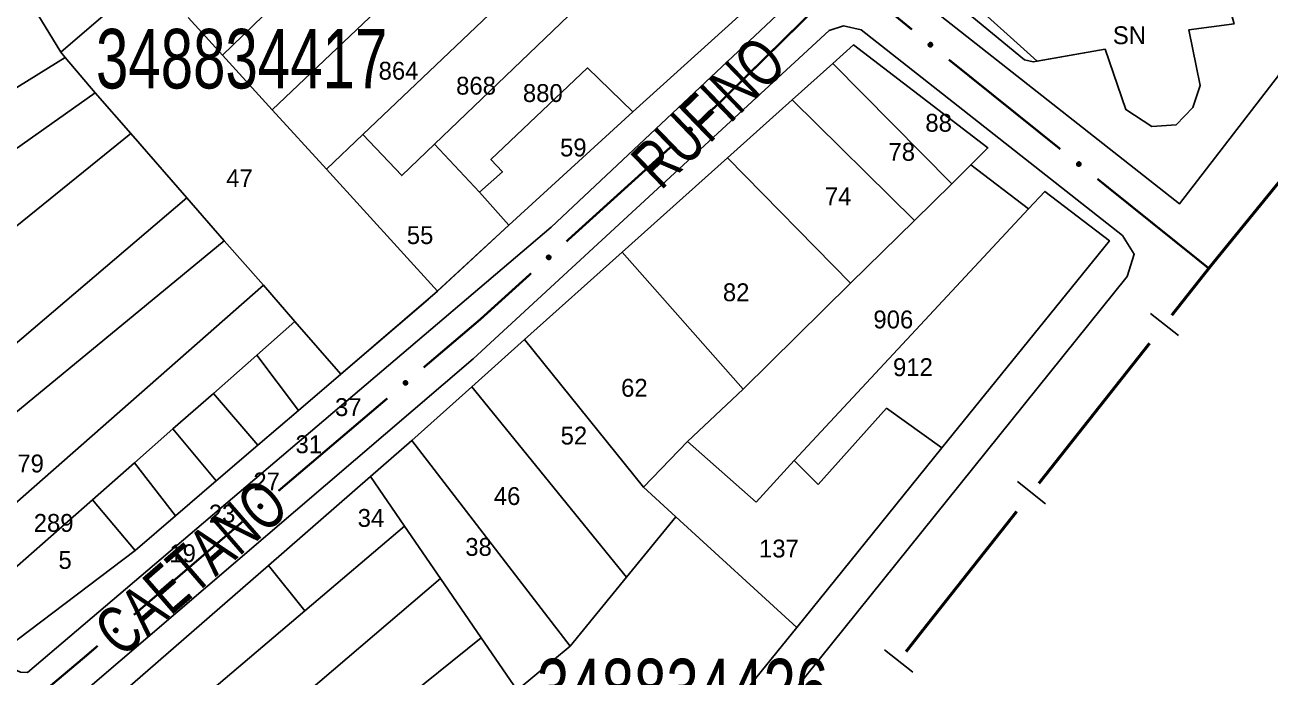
# Model space of a CAD drawing. Extents: x 199577 to 200882, y 4838726 to 4840156.
# Drawn here: x 200678.8 to 200783.3, y 4839135.2 to 4839189.9 of the extents above; entities that cross this region are included whole.
import ezdxf
from ezdxf.enums import TextEntityAlignment as Align

# ---------------------------------------------------------------- set-up
doc = ezdxf.new("R2010")
doc.units = 0
doc.header["$LTSCALE"] = 1.5
doc.header["$MEASUREMENT"] = 0
for name, color, linetype in [('CD_MALHA_LOTES', 7, 'CONTINUOUS'), ('CD_TXT_QUADRA', 2, 'CONTINUOUS'), ('LM-LIM-SETORES-BAIRROS', 250, 'CONTINUOUS'), ('RU-QUADRA', 210, 'CONTINUOUS'), ('SV-EIXO-RUA-PAV', 20, 'CONTINUOUS'), ('SV-RUA-PAVIM', 7, 'CONTINUOUS'), ('SV-TXT-RUA-PAV', 7, 'CONTINUOUS'), ('Th_NmrPorta', 1, 'CONTINUOUS')]:
    doc.layers.add(name, color=color, linetype=linetype)
doc.styles.add('ARIAL', font='ARIAL.SHX')

msp = doc.modelspace()

# ---------------------------------------------------------------- linework, layer by layer
at = {"layer": 'CD_MALHA_LOTES', "linetype": 'Continuous', "flags": 128}
for points in [[(200695.34, 4839187.39), (200719.38, 4839210.64)], [(200699.53, 4839182.8), (200724.61, 4839206.62)], [(200707.14, 4839180.72), (200730, 4839202.47)], [(200713.16, 4839179.92), (200733.71, 4839199.62)], [(200733.71, 4839199.62), (200741.88, 4839193.53), (200729.82, 4839182.64)], [(200681.77, 4839187.63), (200689.25, 4839194.08)], [(200681.77, 4839187.63), (200678.61, 4839192.84)], [(200757.65, 4839192.41), (200763.79, 4839186.88), (200769.48, 4839187.88), (200771.22, 4839182.81), (200773.42, 4839181.39), (200775.45, 4839181.54), (200776.87, 4839182.98), (200777.48, 4839184.85), (200776.52, 4839189.51), (200780.32, 4839190.01)], [(200695.34, 4839187.39), (200692.46, 4839190.55)], [(200682.12, 4839187.19), (200681.77, 4839187.63)], [(200699.53, 4839182.8), (200695.34, 4839187.39)], [(200746.62, 4839186.69), (200748.35, 4839188.24), (200759.65, 4839179.6)], [(200655.03, 4839170.4), (200682.12, 4839187.19)], [(200684.65, 4839184.23), (200682.12, 4839187.19)], [(200716.94, 4839175.87), (200718.86, 4839177.58), (200717.89, 4839178.63), (200726.02, 4839186.31), (200729.82, 4839182.64)], [(200743.2, 4839183.63), (200746.62, 4839186.69)], [(200756.6, 4839176.59), (200746.62, 4839186.69)], [(200658.28, 4839165.59), (200684.65, 4839184.23)], [(200687.64, 4839180.8), (200684.65, 4839184.23)], [(200737.77, 4839178.77), (200743.2, 4839183.63)], [(200753.47, 4839173.51), (200743.2, 4839183.63)], [(200704.09, 4839177.8), (200699.53, 4839182.8)], [(200729.82, 4839182.64), (200719.41, 4839173.1)], [(200662.01, 4839160.08), (200687.64, 4839180.8)], [(200692.35, 4839175.42), (200687.64, 4839180.8)], [(200704.09, 4839177.8), (200707.14, 4839180.72)], [(200713.16, 4839179.92), (200710.41, 4839177.28), (200707.14, 4839180.72)], [(200716.94, 4839175.87), (200713.16, 4839179.92)], [(200759.65, 4839179.6), (200758.21, 4839178.18)], [(200728.91, 4839170.84), (200737.77, 4839178.77)], [(200748.11, 4839168.23), (200737.77, 4839178.77)], [(200758.21, 4839178.18), (200756.6, 4839176.59)], [(200758.21, 4839178.18), (200763.06, 4839174.48)], [(200713.4, 4839167.58), (200704.09, 4839177.8)], [(200719.41, 4839173.1), (200716.94, 4839175.87)], [(200756.6, 4839176.59), (200753.47, 4839173.51)], [(200763.06, 4839174.48), (200764.43, 4839175.95)], [(200764.43, 4839175.95), (200769.85, 4839171.81)], [(200666.51, 4839153.41), (200692.35, 4839175.42)], [(200695.5, 4839171.81), (200692.35, 4839175.42)], [(200743.37, 4839153.36), (200763.06, 4839174.48)], [(200719.41, 4839173.1), (200713.4, 4839167.58)], [(200753.47, 4839173.51), (200748.11, 4839168.23)], [(200668.88, 4839149.91), (200695.5, 4839171.81)], [(200698.78, 4839168.06), (200695.5, 4839171.81)], [(200769.85, 4839171.81), (200755.78, 4839154.41)], [(200720.71, 4839163.5), (200728.91, 4839170.84)], [(200739.08, 4839159.34), (200728.91, 4839170.84)], [(200672.31, 4839144.83), (200698.78, 4839168.06)], [(200701.43, 4839165.02), (200698.78, 4839168.06)], [(200713.4, 4839167.58), (200705.3, 4839160.6)], [(200739.08, 4839159.34), (200748.11, 4839168.23)], [(200698.24, 4839162.21), (200701.43, 4839165.02)], [(200701.43, 4839165.02), (200705.3, 4839160.6)], [(200716.28, 4839159.54), (200720.71, 4839163.5)], [(200730.71, 4839151.1), (200720.71, 4839163.5)], [(200694.58, 4839158.99), (200698.24, 4839162.21)], [(200701.72, 4839157.54), (200698.24, 4839162.21)], [(200705.3, 4839160.6), (200701.72, 4839157.54)], [(200711.26, 4839155.04), (200716.28, 4839159.54)], [(200729.29, 4839143.56), (200716.28, 4839159.54)], [(200734.42, 4839154.95), (200739.08, 4839159.34)], [(200691.18, 4839156), (200694.58, 4839158.99)], [(200698.33, 4839154.64), (200694.58, 4839158.99)], [(200701.72, 4839157.54), (200698.33, 4839154.64)], [(200751.13, 4839157.76), (200745.39, 4839151.35)], [(200755.78, 4839154.41), (200751.13, 4839157.76)], [(200687.95, 4839153.16), (200691.18, 4839156)], [(200694.83, 4839151.65), (200691.18, 4839156)], [(200707.78, 4839152.01), (200711.26, 4839155.04)], [(200724.55, 4839137.77), (200711.26, 4839155.04)], [(200730.71, 4839151.1), (200734.42, 4839154.95)], [(200740.18, 4839149.85), (200734.42, 4839154.95)], [(200698.33, 4839154.64), (200694.83, 4839151.65)], [(200755.78, 4839154.41), (200743.59, 4839139.33)], [(200684.43, 4839150.06), (200687.95, 4839153.16)], [(200691.41, 4839148.71), (200687.95, 4839153.16)], [(200743.37, 4839153.36), (200740.18, 4839149.85)], [(200745.39, 4839151.35), (200743.37, 4839153.36)], [(200699.21, 4839144.55), (200707.78, 4839152.01)], [(200710.65, 4839147.84), (200707.78, 4839152.01)], [(200694.83, 4839151.65), (200691.41, 4839148.71)], [(200733.43, 4839148.62), (200730.71, 4839151.1)], [(200674.61, 4839141.42), (200684.43, 4839150.06)], [(200688.01, 4839145.8), (200684.43, 4839150.06)], [(200691.41, 4839148.71), (200688.01, 4839145.8)], [(200729.29, 4839143.56), (200733.43, 4839148.62)], [(200743.59, 4839139.33), (200733.43, 4839148.62)], [(200710.65, 4839147.84), (200702.27, 4839140.73)], [(200713.67, 4839143.44), (200710.65, 4839147.84)], [(200688.01, 4839145.8), (200677.19, 4839137.6), (200674.61, 4839141.42)], [(200684.79, 4839125.89), (200682.84, 4839128.74), (200682.84, 4839130.3), (200699.21, 4839144.55)], [(200702.27, 4839140.73), (200699.21, 4839144.55)], [(200687.84, 4839121.42), (200713.67, 4839143.44)], [(200717.09, 4839138.46), (200713.67, 4839143.44)], [(200724.55, 4839137.77), (200729.29, 4839143.56)], [(200702.27, 4839140.73), (200684.79, 4839125.89)], [(200743.59, 4839139.33), (200729.09, 4839121.46)], [(200690.7, 4839117.24), (200717.09, 4839138.46)], [(200720.1, 4839134.07), (200717.09, 4839138.46)], [(200720.1, 4839134.07), (200724.55, 4839137.77)]]:
    msp.add_lwpolyline(points, dxfattribs=at)
at = {"layer": 'LM-LIM-SETORES-BAIRROS', "const_width": 0.25}
for points in [[(200784.504079, 4839177.224764), (200778.816174, 4839170.249971)], [(200778.49, 4839169.85), (200775.088433, 4839165.548555)], [(200778.816174, 4839170.249971), (200778.49, 4839169.85)], [(200773.227584, 4839163.195422), (200763.923336, 4839151.429752)], [(200762.062486, 4839149.076619), (200754.619088, 4839139.664083)], [(200754.26, 4839139.21), (200752.766502, 4839137.304443)], [(200754.619088, 4839139.664083), (200754.26, 4839139.21)]]:
    msp.add_lwpolyline(points, dxfattribs=at)
at = {"layer": 'LM-LIM-SETORES-BAIRROS'}
for points in [[(200773.291583, 4839165.694602), (200775.644717, 4839163.833753)], [(200762.126486, 4839151.575799), (200764.479619, 4839149.71495)], [(200750.969035, 4839137.442682), (200753.330231, 4839135.592073)]]:
    msp.add_lwpolyline(points, dxfattribs=at)
at = {"layer": 'RU-QUADRA', "linetype": 'Continuous', "flags": 128}
msp.add_lwpolyline([(200754.64, 4839193.65), (200774.69, 4839209.88), (200780.32, 4839190.01), (200776.52, 4839189.51), (200777.48, 4839184.85), (200776.87, 4839182.98), (200775.45, 4839181.54), (200773.42, 4839181.39), (200771.22, 4839182.81), (200769.48, 4839187.88), (200763.45, 4839186.82), (200762.72, 4839186.99)], close=True, dxfattribs=at)
for points in [[(200741.88, 4839193.53), (200729.82, 4839182.64), (200719.41, 4839173.1), (200712.66, 4839166.9), (200705.3, 4839160.6), (200701.72, 4839157.54), (200698.33, 4839154.64), (200694.83, 4839151.65), (200691.41, 4839148.71), (200688.01, 4839145.8), (200677.19, 4839137.6)], [(200682.84, 4839130.3), (200699.21, 4839144.55), (200707.78, 4839152.01), (200711.26, 4839155.04), (200716.28, 4839159.54), (200720.71, 4839163.5), (200728.91, 4839170.84), (200737.77, 4839178.77), (200743.2, 4839183.63), (200746.62, 4839186.69), (200748.35, 4839188.24), (200759.65, 4839179.6), (200758.21, 4839178.18), (200763.06, 4839174.48), (200764.43, 4839175.95), (200769.85, 4839171.81), (200755.78, 4839154.41), (200743.59, 4839139.33), (200729.09, 4839121.46)]]:
    msp.add_lwpolyline(points, dxfattribs=at)
at = {"layer": 'SV-EIXO-RUA-PAV', "const_width": 0.18}
for points in [[(200753.262746, 4839189.536369), (200748.620351, 4839193.337444)], [(200736.92, 4839183.22), (200744.697561, 4839190.855375)], [(200765.723014, 4839179.499534), (200756.364269, 4839187.010452)], [(200736.103552, 4839182.481426), (200736.845141, 4839183.152281)], [(200736.845141, 4839183.152281), (200736.92, 4839183.22)], [(200724.238133, 4839171.747749), (200733.137197, 4839179.798007)], [(200778.20134, 4839169.484976), (200768.842595, 4839176.995894)], [(200717, 4839165.2), (200721.271778, 4839169.064329)], [(200712.244426, 4839161.160409), (200716.817318, 4839165.044822)], [(200716.817318, 4839165.044822), (200717, 4839165.2)], [(200700.050049, 4839150.801975), (200709.195832, 4839158.5708)], [(200687.900962, 4839140.39046), (200697.012439, 4839148.199492)], [(200683.77, 4839136.85), (200684.863803, 4839137.787449)], [(200677.28, 4839131.39), (200683.341908, 4839136.489849)], [(200683.341908, 4839136.489849), (200683.77, 4839136.85)]]:
    msp.add_lwpolyline(points, dxfattribs=at)
at = {"layer": 'SV-EIXO-RUA-PAV'}
for points in [[(200754.851644, 4839188.093148), (200754.803051, 4839188.08761), (200754.760154, 4839188.092787), (200754.725619, 4839188.107402), (200754.698469, 4839188.128275), (200754.673098, 4839188.152757), (200754.652965, 4839188.183084), (200754.638075, 4839188.221692), (200754.632177, 4839188.2704), (200754.640368, 4839188.313995), (200754.652886, 4839188.348619), (200754.67302, 4839188.378183), (200754.697217, 4839188.402431), (200754.72941, 4839188.422302), (200754.768684, 4839188.43701), (200754.817804, 4839188.441755), (200754.859824, 4839188.436391), (200754.892857, 4839188.421377), (200754.92245, 4839188.400947), (200754.948052, 4839188.375642), (200754.967643, 4839188.345759), (200754.98238, 4839188.30619), (200754.986421, 4839188.257646), (200754.98155, 4839188.215675), (200754.967004, 4839188.18244), (200754.946234, 4839188.153758), (200754.921988, 4839188.128013), (200754.892346, 4839188.106506), (200754.851644, 4839188.093148)], [(200734.439975, 4839181.124962), (200734.441728, 4839181.173839), (200734.45323, 4839181.215488), (200734.472822, 4839181.247464), (200734.497502, 4839181.271206), (200734.525487, 4839181.292651), (200734.558472, 4839181.308048), (200734.598866, 4839181.317027), (200734.647909, 4839181.315612), (200734.689799, 4839181.301025), (200734.722176, 4839181.283495), (200734.748415, 4839181.259185), (200734.768792, 4839181.231651), (200734.783652, 4839181.196859), (200734.792352, 4839181.155834), (200734.789736, 4839181.106554), (200734.778179, 4839181.0658), (200734.758418, 4839181.035369), (200734.733811, 4839181.009146), (200734.704979, 4839180.987594), (200734.672513, 4839180.972667), (200734.631192, 4839180.963982), (200734.582587, 4839180.967209), (200734.541808, 4839180.978271), (200734.511107, 4839180.9976), (200734.485835, 4839181.022407), (200734.463985, 4839181.050213), (200734.447127, 4839181.082726), (200734.439975, 4839181.124962)], [(200767.32596, 4839178.071932), (200767.277423, 4839178.065918), (200767.234477, 4839178.070675), (200767.199801, 4839178.084951), (200767.172448, 4839178.105557), (200767.146839, 4839178.12979), (200767.12641, 4839178.159918), (200767.111143, 4839178.19838), (200767.104768, 4839178.247027), (200767.112533, 4839178.2907), (200767.124711, 4839178.325445), (200767.144555, 4839178.355204), (200767.168513, 4839178.379688), (200767.20051, 4839178.399874), (200767.239638, 4839178.414965), (200767.288709, 4839178.42019), (200767.33078, 4839178.415238), (200767.363958, 4839178.400548), (200767.39375, 4839178.380409), (200767.419598, 4839178.355356), (200767.439481, 4839178.325666), (200767.454604, 4839178.286243), (200767.45912, 4839178.23774), (200767.45466, 4839178.195724), (200767.44044, 4839178.162348), (200767.419952, 4839178.133465), (200767.395959, 4839178.107483), (200767.366529, 4839178.085687), (200767.32596, 4839178.071932)], [(200722.574555, 4839170.391285), (200722.576309, 4839170.440162), (200722.587811, 4839170.48181), (200722.607403, 4839170.513786), (200722.632083, 4839170.537528), (200722.660068, 4839170.558974), (200722.693053, 4839170.57437), (200722.733447, 4839170.58335), (200722.78249, 4839170.581934), (200722.82438, 4839170.567348), (200722.856757, 4839170.549818), (200722.882996, 4839170.525508), (200722.903373, 4839170.497973), (200722.918233, 4839170.463182), (200722.926933, 4839170.422157), (200722.924317, 4839170.372877), (200722.91276, 4839170.332123), (200722.892998, 4839170.301692), (200722.868392, 4839170.275468), (200722.83956, 4839170.253917), (200722.807094, 4839170.23899), (200722.765772, 4839170.230304), (200722.717168, 4839170.233531), (200722.676389, 4839170.244593), (200722.645688, 4839170.263923), (200722.620416, 4839170.288729), (200722.598565, 4839170.316536), (200722.581708, 4839170.349049), (200722.574555, 4839170.391285)], [(200710.539357, 4839159.856483), (200710.542634, 4839159.905282), (200710.555429, 4839159.946552), (200710.576008, 4839159.977901), (200710.601417, 4839160.000862), (200710.630057, 4839160.021424), (200710.663506, 4839160.035785), (200710.704161, 4839160.0435), (200710.753135, 4839160.040556), (200710.794551, 4839160.02467), (200710.826365, 4839160.006139), (200710.851833, 4839159.981023), (200710.871342, 4839159.952866), (200710.88511, 4839159.917628), (200710.892526, 4839159.876351), (200710.888374, 4839159.827177), (200710.875552, 4839159.786804), (200710.854851, 4839159.757004), (200710.829439, 4839159.73156), (200710.799948, 4839159.710918), (200710.767033, 4839159.697011), (200710.725461, 4839159.689618), (200710.67698, 4839159.69436), (200710.636566, 4839159.706688), (200710.606483, 4839159.726965), (200710.581997, 4839159.752548), (200710.561024, 4839159.781022), (200710.545189, 4839159.814045), (200710.539357, 4839159.856483)], [(200698.350289, 4839149.49108), (200698.353351, 4839149.539892), (200698.365964, 4839149.581218), (200698.386405, 4839149.612658), (200698.411712, 4839149.63573), (200698.440261, 4839149.656418), (200698.473647, 4839149.670926), (200698.514267, 4839149.67882), (200698.563254, 4839149.676092), (200698.604739, 4839149.660389), (200698.636635, 4839149.641998), (200698.662213, 4839149.616994), (200698.681846, 4839149.588923), (200698.695769, 4839149.553746), (200698.703367, 4839149.512503), (200698.699431, 4839149.463311), (200698.686788, 4839149.422881), (200698.666218, 4839149.39299), (200698.640918, 4839149.367435), (200698.611519, 4839149.346663), (200698.578665, 4839149.332611), (200698.537126, 4839149.325036), (200698.488625, 4839149.329564), (200698.448157, 4839149.341714), (200698.417985, 4839149.361858), (200698.393386, 4839149.387333), (200698.372288, 4839149.415715), (200698.356307, 4839149.448667), (200698.350289, 4839149.49108)], [(200686.201652, 4839139.079037), (200686.204715, 4839139.127849), (200686.217328, 4839139.169175), (200686.237769, 4839139.200615), (200686.263076, 4839139.223687), (200686.291625, 4839139.244376), (200686.32501, 4839139.258883), (200686.365631, 4839139.266777), (200686.414618, 4839139.264049), (200686.456103, 4839139.248346), (200686.487998, 4839139.229955), (200686.513577, 4839139.204951), (200686.53321, 4839139.17688), (200686.547132, 4839139.141703), (200686.554731, 4839139.10046), (200686.550795, 4839139.051268), (200686.538151, 4839139.010838), (200686.517582, 4839138.980948), (200686.492282, 4839138.955392), (200686.462882, 4839138.93462), (200686.430029, 4839138.920568), (200686.388489, 4839138.912993), (200686.339988, 4839138.917521), (200686.299521, 4839138.929671), (200686.269349, 4839138.949815), (200686.24475, 4839138.97529), (200686.223652, 4839139.003672), (200686.207671, 4839139.036624), (200686.201652, 4839139.079037)]]:
    msp.add_lwpolyline(points, close=True, dxfattribs=at)
for points in [[(200754.946234, 4839188.153758), (200754.652886, 4839188.348619)], [(200754.954883, 4839188.170079), (200754.665969, 4839188.364309)], [(200754.967004, 4839188.18244), (200754.67302, 4839188.378183)], [(200754.972079, 4839188.201851), (200754.687771, 4839188.388783)], [(200754.98155, 4839188.215675), (200754.697217, 4839188.402431)], [(200754.982941, 4839188.23881), (200754.717637, 4839188.410182)], [(200754.986421, 4839188.257646), (200754.72941, 4839188.422302)], [(200754.980461, 4839188.283167), (200754.751726, 4839188.428123)], [(200754.98238, 4839188.30619), (200754.768684, 4839188.43701)], [(200754.969244, 4839188.327622), (200754.79954, 4839188.434827)], [(200754.967643, 4839188.345759), (200754.817804, 4839188.441755)], [(200754.954087, 4839188.362958), (200754.844088, 4839188.435387)], [(200754.948052, 4839188.375642), (200754.859824, 4839188.436391)], [(200754.892346, 4839188.106506), (200754.632177, 4839188.2704)], [(200754.851644, 4839188.093148), (200754.638075, 4839188.221692)], [(200754.872484, 4839188.101751), (200754.639045, 4839188.245269)], [(200754.903597, 4839188.120365), (200754.63954, 4839188.288952)], [(200754.921988, 4839188.128013), (200754.640368, 4839188.313995)], [(200754.930487, 4839188.142438), (200754.649346, 4839188.326776)], [(200754.825052, 4839188.091207), (200754.651509, 4839188.198029)], [(200754.803051, 4839188.08761), (200754.652965, 4839188.183084)], [(200754.778585, 4839188.090455), (200754.670506, 4839188.163075)], [(200754.760154, 4839188.092787), (200754.673098, 4839188.152757)], [(200734.439975, 4839181.124962), (200734.598866, 4839181.317027)], [(200734.441728, 4839181.173839), (200734.558472, 4839181.308048)], [(200734.442012, 4839181.151547), (200734.573467, 4839181.307264)], [(200734.445381, 4839181.103075), (200734.622036, 4839181.31256)], [(200734.447127, 4839181.082726), (200734.647909, 4839181.315612)], [(200734.448183, 4839181.197609), (200734.536076, 4839181.293679)], [(200734.45323, 4839181.215488), (200734.525487, 4839181.292651)], [(200734.459158, 4839181.069538), (200734.665159, 4839181.30557)], [(200734.463985, 4839181.050213), (200734.689799, 4839181.301025)], [(200734.476984, 4839181.039663), (200734.701102, 4839181.290245)], [(200734.485835, 4839181.022407), (200734.722176, 4839181.283495)], [(200734.500687, 4839181.011426), (200734.735744, 4839181.268223)], [(200734.511107, 4839180.9976), (200734.748415, 4839181.259185)], [(200734.529547, 4839180.989693), (200734.756702, 4839181.243021)], [(200734.541808, 4839180.978271), (200734.768792, 4839181.231651)], [(200734.564479, 4839180.973453), (200734.773419, 4839181.210304)], [(200734.582587, 4839180.967209), (200734.783652, 4839181.196859)], [(200734.60871, 4839180.969306), (200734.786088, 4839181.173925)], [(200734.631192, 4839180.963982), (200734.792352, 4839181.155834)], [(200734.65434, 4839180.973783), (200734.785602, 4839181.125645)], [(200734.672513, 4839180.972667), (200734.789736, 4839181.106554)], [(200734.691538, 4839180.983513), (200734.779528, 4839181.08151)], [(200734.704979, 4839180.987594), (200734.778179, 4839181.0658)], [(200767.366529, 4839178.085687), (200767.104768, 4839178.247027)], [(200767.32596, 4839178.071932), (200767.111143, 4839178.19838)], [(200767.346714, 4839178.080738), (200767.111882, 4839178.221964)], [(200767.377644, 4839178.099656), (200767.11195, 4839178.26565)], [(200767.395959, 4839178.107483), (200767.112533, 4839178.2907)], [(200767.404316, 4839178.12199), (200767.121385, 4839178.303568)], [(200767.419952, 4839178.133465), (200767.124711, 4839178.325445)], [(200767.299388, 4839178.06973), (200767.124808, 4839178.174849)], [(200767.277423, 4839178.065918), (200767.12641, 4839178.159918)], [(200767.42844, 4839178.149869), (200767.13764, 4839178.341262)], [(200767.25293, 4839178.068524), (200767.144146, 4839178.140083)], [(200767.44044, 4839178.162348), (200767.144555, 4839178.355204)], [(200767.234477, 4839178.070675), (200767.146839, 4839178.12979)], [(200767.445325, 4839178.181808), (200767.159201, 4839178.365948)], [(200767.45466, 4839178.195724), (200767.168513, 4839178.379688)], [(200767.455825, 4839178.218872), (200767.188857, 4839178.387639)], [(200767.45912, 4839178.23774), (200767.20051, 4839178.399874)], [(200767.45291, 4839178.263202), (200767.222768, 4839178.405913)], [(200767.454604, 4839178.286243), (200767.239638, 4839178.414965)], [(200767.441259, 4839178.307545), (200767.270515, 4839178.413084)], [(200767.439481, 4839178.325666), (200767.288709, 4839178.42019)], [(200767.425757, 4839178.342731), (200767.315055, 4839178.41408)], [(200767.419598, 4839178.355356), (200767.33078, 4839178.415238)], [(200722.574555, 4839170.391285), (200722.733447, 4839170.58335)], [(200722.576309, 4839170.440162), (200722.693053, 4839170.57437)], [(200722.576593, 4839170.417869), (200722.708048, 4839170.573586)], [(200722.579962, 4839170.369397), (200722.756617, 4839170.578883)], [(200722.581708, 4839170.349049), (200722.78249, 4839170.581934)], [(200722.593739, 4839170.335861), (200722.79974, 4839170.571893)], [(200722.598565, 4839170.316536), (200722.82438, 4839170.567348)], [(200722.582764, 4839170.463932), (200722.670657, 4839170.560002)], [(200722.587811, 4839170.48181), (200722.660068, 4839170.558974)], [(200722.611565, 4839170.305986), (200722.835683, 4839170.556568)], [(200722.620416, 4839170.288729), (200722.856757, 4839170.549818)], [(200722.635268, 4839170.277749), (200722.870325, 4839170.534545)], [(200722.645688, 4839170.263923), (200722.882996, 4839170.525508)], [(200722.664128, 4839170.256016), (200722.891283, 4839170.509344)], [(200722.676389, 4839170.244593), (200722.903373, 4839170.497973)], [(200722.69906, 4839170.239776), (200722.908, 4839170.476627)], [(200722.717168, 4839170.233531), (200722.918233, 4839170.463182)], [(200722.743291, 4839170.235628), (200722.920669, 4839170.440247)], [(200722.765772, 4839170.230304), (200722.926933, 4839170.422157)], [(200722.788921, 4839170.240106), (200722.920183, 4839170.391968)], [(200722.807094, 4839170.23899), (200722.924317, 4839170.372877)], [(200722.826119, 4839170.249836), (200722.914109, 4839170.347833)], [(200722.83956, 4839170.253917), (200722.91276, 4839170.332123)], [(200710.539357, 4839159.856483), (200710.704161, 4839160.0435)], [(200710.542222, 4839159.882992), (200710.678469, 4839160.034533)], [(200710.542634, 4839159.905282), (200710.663506, 4839160.035785)], [(200710.544078, 4839159.834438), (200710.72718, 4839160.038313)], [(200710.545189, 4839159.814045), (200710.753135, 4839160.040556)], [(200710.549826, 4839159.928839), (200710.640673, 4839160.022121)], [(200710.555429, 4839159.946552), (200710.630057, 4839160.021424)], [(200710.556803, 4839159.800488), (200710.770064, 4839160.029981)], [(200710.561024, 4839159.781022), (200710.794551, 4839160.02467)], [(200710.573688, 4839159.770072), (200710.805512, 4839160.013543)], [(200710.581997, 4839159.752548), (200710.826365, 4839160.006139)], [(200710.5965, 4839159.741109), (200710.83945, 4839159.990451)], [(200710.606483, 4839159.726965), (200710.851833, 4839159.981023)], [(200710.624668, 4839159.718487), (200710.859612, 4839159.964608)], [(200710.636566, 4839159.706688), (200710.871342, 4839159.952866)], [(200710.659076, 4839159.701165), (200710.8753, 4839159.931385)], [(200710.67698, 4839159.69436), (200710.88511, 4839159.917628)], [(200710.703156, 4839159.695641), (200710.886829, 4839159.894629)], [(200710.725461, 4839159.689618), (200710.892526, 4839159.876351)], [(200710.748903, 4839159.698693), (200710.884838, 4839159.846388)], [(200710.767033, 4839159.697011), (200710.888374, 4839159.827177)], [(200710.786387, 4839159.707258), (200710.87739, 4839159.802464)], [(200710.799948, 4839159.710918), (200710.875552, 4839159.786804)], [(200698.350289, 4839149.49108), (200698.514267, 4839149.67882)], [(200698.353037, 4839149.5176), (200698.488616, 4839149.669741)], [(200698.353351, 4839149.539892), (200698.473647, 4839149.670926)], [(200698.355107, 4839149.469055), (200698.537309, 4839149.673734)], [(200698.356307, 4839149.448667), (200698.563254, 4839149.676092)], [(200698.36044, 4839149.563481), (200698.450874, 4839149.657162)], [(200698.365964, 4839149.581218), (200698.440261, 4839149.656418)], [(200698.367981, 4839149.435162), (200698.58023, 4839149.665592)], [(200698.372288, 4839149.415715), (200698.604739, 4839149.660389)], [(200698.385, 4839149.40482), (200698.615749, 4839149.64931)], [(200698.393386, 4839149.387333), (200698.636635, 4839149.641998)], [(200698.407939, 4839149.375958), (200698.649789, 4839149.626368)], [(200698.417985, 4839149.361858), (200698.662213, 4839149.616994)], [(200698.436206, 4839149.353461), (200698.670064, 4839149.600614)], [(200698.448157, 4839149.341714), (200698.681846, 4839149.588923)], [(200698.47069, 4839149.33629), (200698.685899, 4839149.56746)], [(200698.488625, 4839149.329564), (200698.695769, 4839149.553746)], [(200698.514795, 4839149.33096), (200698.697589, 4839149.530755)], [(200698.537126, 4839149.325036), (200698.703367, 4839149.512503)], [(200698.560528, 4839149.334214), (200698.695811, 4839149.482506)], [(200698.578665, 4839149.332611), (200698.699431, 4839149.463311)], [(200698.597973, 4839149.342944), (200698.688556, 4839149.43855)], [(200698.611519, 4839149.346663), (200698.686788, 4839149.422881)], [(200686.201652, 4839139.079037), (200686.365631, 4839139.266777)], [(200686.204401, 4839139.105557), (200686.33998, 4839139.257698)], [(200686.204715, 4839139.127849), (200686.32501, 4839139.258883)], [(200686.20647, 4839139.057012), (200686.388673, 4839139.261691)], [(200686.207671, 4839139.036624), (200686.414618, 4839139.264049)], [(200686.211803, 4839139.151438), (200686.302238, 4839139.24512)], [(200686.217328, 4839139.169175), (200686.291625, 4839139.244376)], [(200686.219345, 4839139.023119), (200686.431593, 4839139.253549)], [(200686.223652, 4839139.003672), (200686.456103, 4839139.248346)], [(200686.236364, 4839138.992777), (200686.467113, 4839139.237267)], [(200686.24475, 4839138.97529), (200686.487998, 4839139.229955)], [(200686.259303, 4839138.963916), (200686.501153, 4839139.214325)], [(200686.269349, 4839138.949815), (200686.513577, 4839139.204951)], [(200686.28757, 4839138.941418), (200686.521428, 4839139.188571)], [(200686.299521, 4839138.929671), (200686.53321, 4839139.17688)], [(200686.322054, 4839138.924247), (200686.537263, 4839139.155418)], [(200686.339988, 4839138.917521), (200686.547132, 4839139.141703)], [(200686.366159, 4839138.918917), (200686.548953, 4839139.118712)], [(200686.388489, 4839138.912993), (200686.554731, 4839139.10046)], [(200686.411892, 4839138.922171), (200686.547174, 4839139.070463)], [(200686.430029, 4839138.920568), (200686.550795, 4839139.051268)], [(200686.449337, 4839138.930901), (200686.53992, 4839139.026507)], [(200686.462882, 4839138.93462), (200686.538151, 4839139.010838)]]:
    msp.add_lwpolyline(points, dxfattribs=at)
at = {"layer": 'SV-RUA-PAVIM', "linetype": 'Continuous'}
msp.add_polyline3d([(200637.38, 4839193.96, 5.96), (200653.93, 4839170.04, 6.48), (200677.58, 4839135.94, 6.78), (200678.37, 4839135.57, 6.77), (200678.97, 4839135.55, 6.77), (200722.97, 4839172.94, 8.64), (200742.84, 4839191.61, 10.17), (200743.18, 4839194.09, 10.17), (200743.02, 4839195.08, 9.83), (200722.43, 4839210.58, 9.53), (200688.41, 4839237.7, 8.82), (200675.87, 4839247.4, 8), (200674.88, 4839247.92, 8), (200673.79, 4839247.75, 8), (200672.69, 4839247.12, 8), (200642.1, 4839221.19, 5.71), (200629.95, 4839211.33, 6.11), (200628.92, 4839207.86, 5.95), (200629.49, 4839205.49, 5.88), (200636.86, 4839194.69, 5.87)], dxfattribs=at)
for points in [[(200753.33, 4839194.49, 9.72), (200753.7, 4839195.1, 9.72), (200778.48, 4839214.69, 9.7), (200779.6, 4839214.77, 9.7), (200780.4, 4839212.76, 9.7), (200783.59, 4839199.36, 9.9), (200784.67, 4839194, 9.9), (200785.26, 4839191.93, 11.05), (200785.19, 4839189.54, 11.01), (200784.82, 4839187.54, 11.01), (200784.05, 4839185.67, 10.91), (200775.75, 4839174.91, 10.27), (200753.14, 4839192.69, 10.39), (200753.09, 4839193.83, 10.39)], [(200716.41, 4839161.89, 8.5), (200746.3, 4839189.45, 10.16), (200747.51, 4839189.84, 10.2), (200748.99, 4839189.51, 10.24), (200770.95, 4839172.23, 10.34), (200771.93, 4839170.67, 10.34), (200771.34, 4839168.81, 10.26), (200740.06, 4839129.93, 8.77), (200709.44, 4839091.74, 7.73), (200707.73, 4839091.38, 7.7), (200705.98, 4839092.01, 7.35), (200688.27, 4839117.18, 7.07), (200681.05, 4839128.27, 6.86), (200680.81, 4839130.17, 6.92), (200681.71, 4839132.23, 6.96)]]:
    msp.add_polyline3d(points, close=True, dxfattribs=at)

# ---------------------------------------------------------------- texts
at = {"layer": 'CD_TXT_QUADRA', "style": 'ARIAL', "width": 0.7}
for s, p in [('348834417', (200684.72, 4839184.59)), ('348834426', (200721.76, 4839131.7))]:
    msp.add_text(s, height=5, dxfattribs=at).set_placement(p)
at = {"layer": 'SV-TXT-RUA-PAV', "style": 'ARIAL', "width": 0.7}
for s, rotation, p in [('RUFINO', 44, (200732.17, 4839175.97)), ('CAETANO', 41, (200686.88, 4839136.69))]:
    msp.add_text(s, height=4, rotation=rotation, dxfattribs=at).set_placement(p)
at = {"layer": 'Th_NmrPorta', "color": 1}
for s, p in [('SN', (200770.140366, 4839189.059086)), ('864', (200708.462537, 4839186.078493)), ('868', (200714.971695, 4839184.822086)), ('880', (200720.581695, 4839184.202086)), ('88', (200754.389993, 4839181.707563)), ('59', (200723.701695, 4839179.632086)), ('78', (200751.292086, 4839179.268305)), ('47', (200695.661387, 4839177.054437)), ('74', (200745.952086, 4839175.528305)), ('55', (200710.831387, 4839172.274437)), ('82', (200737.380979, 4839167.476396)), ('906', (200750.02405, 4839165.194441)), ('912', (200751.672537, 4839161.188493)), ('62', (200728.830979, 4839159.456396)), ('37', (200704.801387, 4839157.834437)), ('52', (200723.750979, 4839155.446396)), ('31', (200701.481387, 4839154.714437)), ('279', (200676.999143, 4839153.101366)), ('27', (200697.941387, 4839151.594437)), ('46', (200718.140979, 4839150.366396)), ('23', (200694.201387, 4839148.894437)), ('289', (200679.489143, 4839148.111366)), ('34', (200706.70134, 4839148.529825)), ('38', (200715.740979, 4839146.096396)), ('137', (200740.415842, 4839145.960094)), ('5', (200681.569143, 4839145.001366)), ('19', (200690.881387, 4839145.564437))]:
    msp.add_text(s, height=1.5, dxfattribs=at).set_placement(p, align=Align.MIDDLE_LEFT)

doc.saveas('drawing.dxf')
